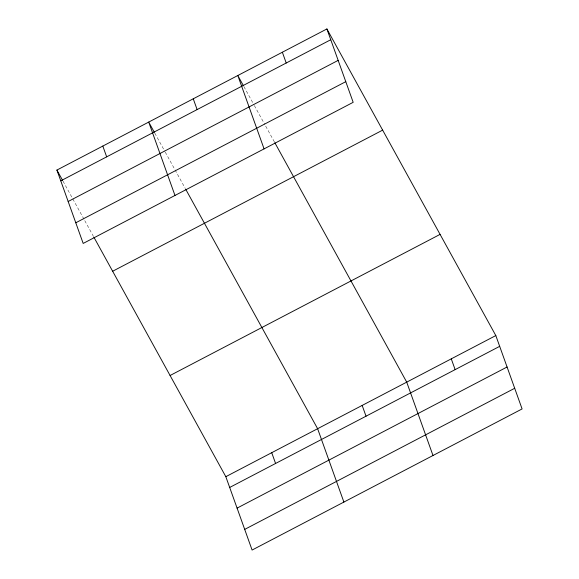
<?xml version="1.0" encoding="UTF-8"?>
<svg xmlns="http://www.w3.org/2000/svg" width="579" height="579" viewBox="0 0 579 579"><rect width="100%" height="100%" fill="white"/><g stroke="black" fill="none" stroke-linecap="round" stroke-linejoin="round"><path stroke-width="0.43" stroke-dasharray="2.9 2.17" d="M243.904 86.582L253.92 104.77M254.355 105.559L264.806 124.528M265.681 126.113L274.388 141.92M154.803 133.156L164.82 151.336M165.261 152.125L185.287 188.486M63.01 181.133L83.912 219.079M84.78 220.657L93.494 236.471"/><path stroke-width="0.87" d="M326.903 28.95L353.176 102.317L83.181 243.433L56.908 170.067L326.903 28.95L495.819 335.567L522.092 408.933L252.097 550.05L225.824 476.683L93.928 237.26M60.773 180.843L330.761 39.727M68.163 201.499L338.158 60.382M75.784 222.777L345.779 81.661M112.652 271.247L382.647 130.13M170.081 375.503L440.076 234.386M225.824 476.683L495.819 335.567M229.682 487.46L499.677 346.343M237.079 508.116L507.074 366.999M244.7 529.394L514.695 388.277M243.469 85.793L237.81 75.516L264.075 148.883M274.822 142.709L406.719 382.133L432.991 455.499M154.369 132.367L148.709 122.089L174.981 195.456M185.729 189.282L317.625 428.706L343.89 502.073M56.908 170.067L62.575 180.344M451.273 358.85L455.13 369.626M282.357 52.233L286.214 63.01M362.172 405.423L366.029 416.2M193.256 98.806L197.121 109.583M271.725 452.691L275.582 463.475M102.809 146.074L106.666 156.851"/></g></svg>
